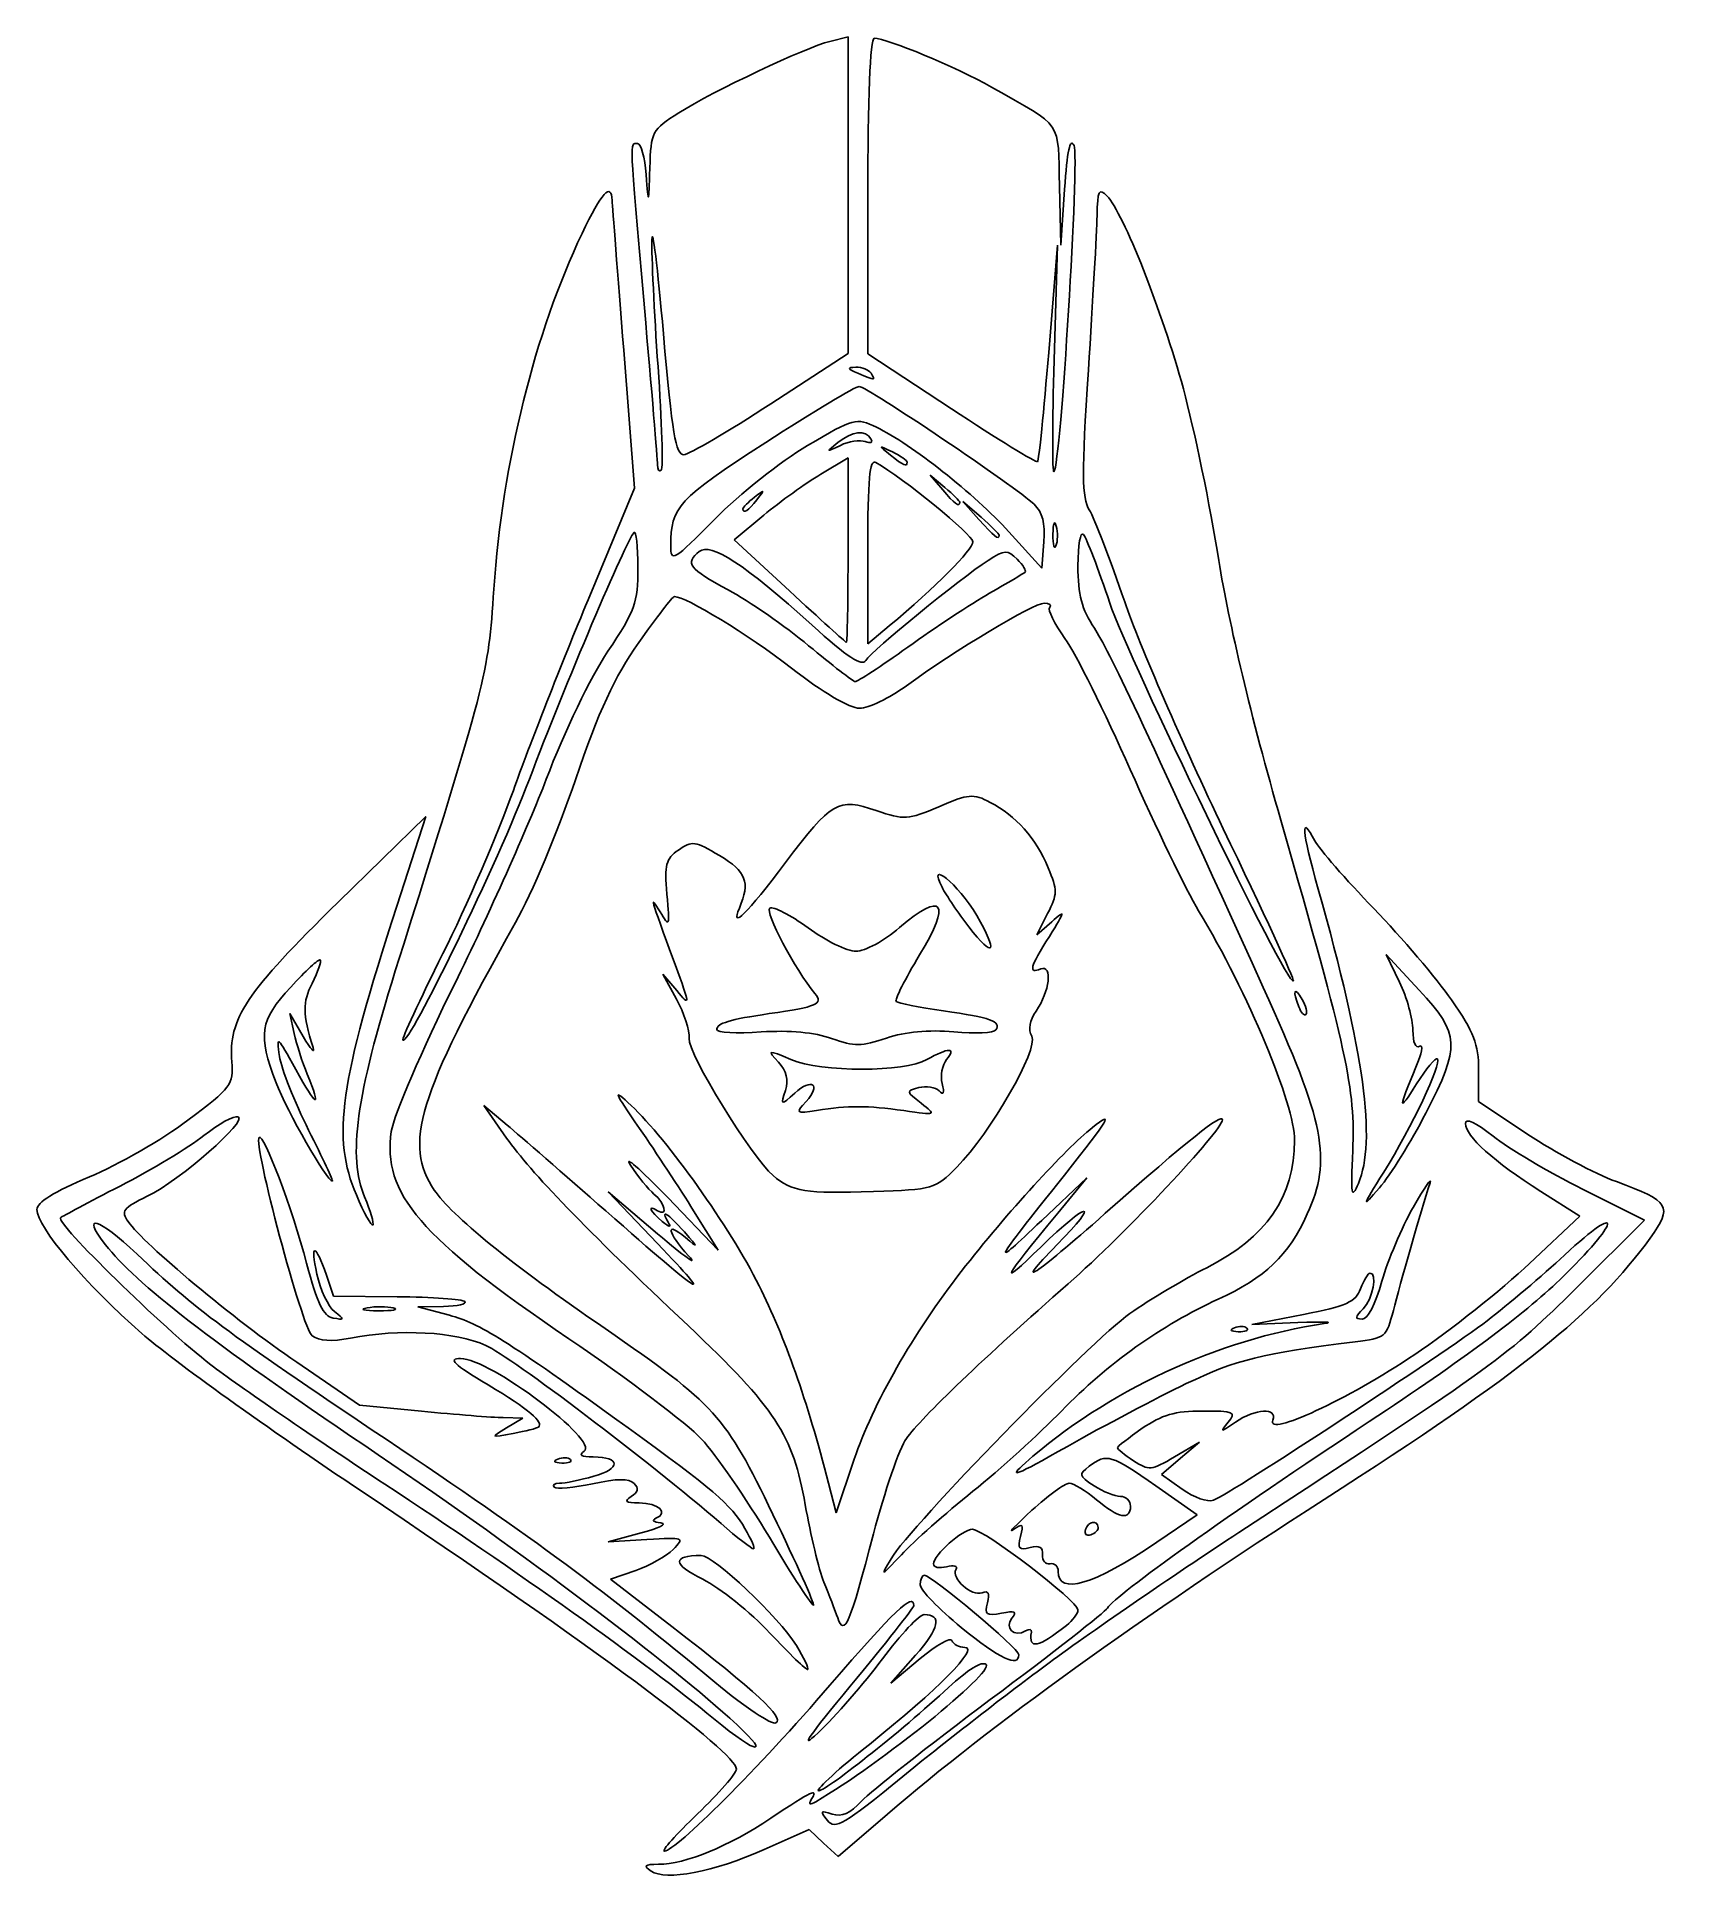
# Model space of a CAD drawing. Extents: x 13 to 113, y 5 to 118.
import ezdxf

# ---------------------------------------------------------------- set-up
doc = ezdxf.new("R2010")
doc.units = 0
doc.layers.get('0').update_dxf_attribs({"linetype": 'CONTINUOUS'})

msp = doc.modelspace()

# ---------------------------------------------------------------- linework, layer by layer
at = {"color": 7}
for p, q in [((61.374349, 118.13128), (62.487165, 118.408177)), ((62.487165, 118.408177), (62.487165, 108.649948)), ((75.511692, 109.219402), (75.587085, 105.573628)), ((62.487165, 108.649948), (62.487165, 98.891714)), ((63.701148, 98.87104), (63.701148, 108.595739)), ((75.587085, 105.573628), (75.823623, 109.013244)), ((75.392027, 105.573628), (74.848472, 98.971748)), ((75.183508, 98.497465), (75.392027, 105.573628)), ((48.664208, 99.099058), (49.339877, 90.601185)), ((62.487165, 98.891714), (57.732402, 95.800467)), ((68.86057, 95.486211), (63.701148, 98.87104)), ((75.183511, 98.497465), (75.183508, 98.497465)), ((63.094156, 97.682746), (63.094156, 97.682746)), ((61.856351, 93.411484), (61.856351, 93.411484)), ((50.747823, 92.051219), (50.747823, 92.051219)), ((60.800288, 91.4621), (62.487165, 92.46803)), ((62.487165, 92.46803), (62.487165, 86.779846)), ((65.093636, 92.646814), (65.093636, 92.646814)), ((68.316296, 90.500019), (67.545422, 91.410506)), ((67.545422, 91.410506), (68.455908, 90.639632)), ((49.339877, 90.601185), (46.469923, 83.721955)), ((68.316296, 90.500019), (68.316296, 90.500019)), ((70.549749, 88.679048), (69.568725, 89.791865)), ((69.568725, 89.791865), (70.681544, 88.81084)), ((55.478917, 87.418105), (57.296165, 88.937136)), ((56.012594, 89.337657), (56.012594, 89.337657)), ((70.549749, 88.679048), (70.549749, 88.679048)), ((74.424654, 85.675991), (72.401351, 87.90814)), ((75.110544, 87.768562), (75.110534, 87.768562)), ((58.881876, 84.269103), (55.478917, 87.418105)), ((63.701148, 81.019716), (63.701148, 86.744817)), ((74.552191, 87.291653), (74.424654, 85.675991)), ((58.881876, 84.269103), (58.881876, 84.269103)), ((65.016293, 82.11693), (63.701148, 81.019716)), ((60.059201, 80.897814), (60.059201, 80.897814)), ((31.085276, 65.107566), (36.474074, 70.368152)), ((36.474074, 70.368152), (34.702265, 64.905234)), ((74.111605, 63.084263), (74.781601, 64.394104)), ((75.035003, 63.893584), (74.111605, 63.084263)), ((69.928651, 63.575237), (69.928651, 63.575237)), ((97.67861, 59.668744), (95.641279, 61.870281)), ((95.641279, 61.870281), (96.464628, 60.166594)), ((51.930838, 59.644645), (51.070834, 60.656298)), ((51.070834, 60.656298), (51.917421, 59.125274)), ((90.458145, 59.10847), (90.458145, 59.10847)), ((28.359128, 57.014351), (28.090095, 58.228333)), ((28.090095, 58.228333), (28.924702, 56.812022)), ((61.475512, 56.700807), (61.475512, 56.700817)), ((101.334586, 54.750907), (101.334586, 52.823962)), ((41.49324, 51.349103), (40.043453, 52.563086)), ((40.043453, 52.563086), (41.452293, 50.565752)), ((59.905425, 52.819009), (59.905425, 52.819065)), ((101.334586, 52.823962), (104.372621, 50.791999)), ((98.0817, 52.088733), (98.08169, 52.088733)), ((29.254804, 51.045608), (29.254804, 51.045608)), ((69.181777, 48.765685), (69.181769, 48.765685)), ((77.198549, 48.111818), (74.418397, 45.481524)), ((75.406944, 45.9416), (77.198549, 48.111818)), ((50.752006, 44.663538), (47.717052, 47.24898)), ((47.717052, 47.24898), (50.752006, 44.06236)), ((54.487213, 43.66055), (51.375951, 46.897836)), ((105.160207, 47.280674), (107.569513, 45.755754)), ((111.557474, 45.503201), (107.741817, 47.416869)), ((52.974432, 46.088515), (54.487213, 43.66055)), ((107.569513, 45.755754), (104.4697, 42.83156)), ((107.356515, 41.331211), (111.557474, 45.503201)), ((30.794224, 40.827947), (30.353105, 42.11405)), ((34.707218, 40.790191), (30.794224, 40.827947)), ((32.850494, 40.102468), (32.850494, 40.102476)), ((35.981896, 40.166309), (37.566819, 40.193625)), ((37.924697, 39.643942), (35.981896, 40.166309)), ((87.061868, 38.846761), (87.061868, 38.846777)), ((90.53775, 39.694338), (87.373794, 39.073998)), ((87.373794, 39.073998), (90.206417, 39.191285)), ((32.388941, 34.102382), (28.520172, 36.74717)), ((83.321927, 35.431577), (83.321927, 35.431577)), ((36.208726, 33.732997), (32.388941, 34.102382)), ((42.456475, 33.313024), (41.242492, 33.338318)), ((41.444822, 32.705136), (42.456475, 33.313024)), ((82.608402, 30.923522), (84.136508, 31.821772)), ((84.136508, 31.821772), (82.963094, 30.831468)), ((44.606225, 30.785523), (44.606225, 30.785507)), ((62.870039, 30.778779), (61.762511, 27.477877)), ((82.963094, 30.831468), (81.78968, 29.841167)), ((81.78968, 29.841167), (83.078622, 28.923359)), ((61.762511, 27.477877), (61.290741, 29.296975)), ((83.992834, 27.341781), (81.456517, 29.127763)), ((81.51422, 25.658592), (83.992834, 27.341781)), ((47.717052, 25.695967), (49.740356, 26.233481)), ((56.136639, 26.512788), (56.136639, 26.51277)), ((64.056076, 26.185634), (64.056076, 26.185634)), ((77.115647, 26.44224), (77.115647, 26.44224)), ((50.088635, 25.831748), (47.717052, 25.695967)), ((81.51422, 25.658592), (81.51422, 25.658592)), ((47.851754, 23.392713), (49.403046, 23.928849)), ((51.628679, 20.475357), (47.851754, 23.392713)), ((75.94213, 20.531509), (75.94213, 20.531509)), ((59.303918, 19.293476), (59.303918, 19.293476)), ((65.11746, 16.970046), (66.648691, 18.697693)), ((66.932144, 18.497837), (65.11746, 16.970046)), ((73.008342, 18.728009), (73.008342, 18.728009)), ((74.626984, 18.05185), (74.626984, 18.05185)), ((55.203282, 14.820589), (55.203274, 14.820602)), ((60.082796, 7.966995), (57.31645, 6.73006)), ((60.981488, 7.12907), (60.082796, 7.966995)), ((64.915127, 8.907438), (61.880174, 6.291153)), ((61.880174, 6.291153), (60.981488, 7.12907)), ((50.347344, 5.402513), (50.347344, 5.402513))]:
    msp.add_line(p, q, dxfattribs=at)
for points in [[(63.701148, 108.595739), (63.701148, 114.556423), (63.851899, 118.320438), (64.090628, 118.320438)], [(64.090628, 118.320438), (64.899477, 118.320438), (69.124003, 116.565899), (71.325698, 115.31555)], [(52.067154, 113.733226), (54.179765, 115.069953), (59.861604, 117.754873), (61.374349, 118.13128)], [(71.325698, 115.31555), (75.777969, 112.787097), (75.427362, 113.29769), (75.511692, 109.219402)], [(50.274406, 110.323317), (50.3455, 112.586292), (50.390863, 112.672574), (52.067154, 113.733226)], [(49.938499, 101.722708), (49.003176, 112.292063), (49.021805, 111.845868), (49.515854, 111.845868)], [(49.515854, 111.845868), (49.726219, 111.845868), (49.966543, 110.980906), (50.049905, 109.92373)], [(76.408138, 111.719634), (76.748024, 111.003462), (75.582508, 92.028816), (75.17351, 91.619818)], [(75.823623, 109.013244), (75.985762, 111.370983), (76.16961, 112.222235), (76.408138, 111.719634)], [(50.049905, 109.92373), (50.200133, 108.018519), (50.202109, 108.02204), (50.274406, 110.323317)], [(46.097736, 106.289416), (47.307792, 108.824462), (47.899829, 109.474966), (47.95396, 108.328971)], [(77.827751, 107.380151), (77.859639, 108.958497), (77.938038, 109.111831), (78.448324, 108.594133)], [(47.95396, 108.328971), (47.972984, 107.92635), (48.292587, 103.772888), (48.664208, 99.099058)], [(78.448324, 108.594133), (79.433442, 107.59471), (81.859224, 101.462232), (83.145241, 96.720147)], [(51.112001, 100.11071), (50.753588, 104.228132), (50.434919, 106.837505), (50.403843, 105.909319)], [(77.293304, 97.885076), (77.567166, 102.11378), (77.80767, 106.386563), (77.827751, 107.380151)], [(40.66528, 84.384022), (41.202693, 92.19426), (43.184883, 100.187069), (46.097736, 106.289416)], [(50.403843, 105.909319), (50.372765, 104.981128), (50.541522, 101.457485), (50.778842, 98.078994)], [(50.747823, 92.051219), (50.745441, 92.366517), (50.381325, 96.718686), (49.938499, 101.722708)], [(52.37065, 92.666854), (51.873037, 92.632132), (51.646229, 93.973506), (51.112001, 100.11071)], [(74.848472, 98.971748), (74.549516, 95.340712), (74.240809, 92.309457), (74.162455, 92.235625)], [(50.778842, 98.078994), (51.016168, 94.700506), (51.107217, 91.833162), (50.981175, 91.70712)], [(63.094156, 97.682746), (62.434394, 97.966255), (62.411285, 98.03578), (62.969106, 98.058967)], [(62.969106, 98.058967), (63.345458, 98.074628), (63.765926, 97.905309), (63.903477, 97.682746)], [(75.17351, 91.619818), (75.064324, 91.510632), (75.068825, 94.605573), (75.183511, 98.497465)], [(77.3522, 89.266124), (76.884517, 90.047574), (76.875087, 91.427434), (77.293304, 97.885076)], [(57.412838, 93.416053), (60.361799, 95.317605), (62.952245, 96.873425), (63.169385, 96.873425)], [(63.903477, 97.682746), (64.191053, 97.217435), (64.17699, 97.217435), (63.094156, 97.682746)], [(63.169385, 96.873425), (63.633338, 96.873425), (72.871545, 90.651401), (73.9452, 89.615803)], [(83.145241, 96.720147), (83.816484, 94.244972), (84.7999, 89.488369), (85.330615, 86.149918)], [(57.732402, 95.800467), (55.117281, 94.100281), (52.704493, 92.690153), (52.37065, 92.666854)], [(74.162455, 92.235625), (74.084099, 92.161796), (71.698253, 93.624557), (68.86057, 95.486211)], [(64.233894, 94.35423), (62.973409, 94.960986), (62.881902, 94.936711), (59.984958, 93.226934)], [(72.401351, 87.90814), (70.271974, 90.257312), (66.405509, 93.308884), (64.233894, 94.35423)], [(51.566851, 87.063056), (51.578837, 89.472671), (51.989544, 89.918992), (57.412838, 93.416053)], [(59.984958, 93.226934), (58.356567, 92.265862), (55.795088, 90.236037), (54.292787, 88.716207)], [(62.012958, 93.240317), (61.11434, 92.80332), (61.107115, 92.811224), (61.856351, 93.411484)], [(61.856351, 93.411484), (62.756082, 94.132318), (63.542321, 94.220506), (63.900612, 93.640774)], [(63.551454, 93.469605), (63.22344, 93.595474), (62.531118, 93.492306), (62.012958, 93.240317)], [(63.900612, 93.640774), (64.03956, 93.415953), (63.886642, 93.340985), (63.551454, 93.469605)], [(65.093636, 92.646814), (64.339341, 93.25113), (64.344302, 93.2586), (65.218623, 92.834904)], [(50.981175, 91.70712), (50.855135, 91.581075), (50.750125, 91.73593), (50.747823, 92.051219)], [(63.701148, 86.744817), (63.701148, 91.206833), (63.812744, 92.407165), (64.206973, 92.185476)], [(64.206973, 92.185476), (65.880875, 91.244168), (70.175716, 87.729361), (70.175716, 87.300786)], [(66.12911, 92.205592), (66.12911, 91.895937), (65.91925, 91.985358), (65.093636, 92.646814)], [(65.218623, 92.834904), (65.719392, 92.592233), (66.12911, 92.309044), (66.12911, 92.205592)], [(57.296165, 88.937136), (58.295652, 89.772603), (59.872505, 90.908838), (60.800288, 91.4621)], [(56.012594, 89.337657), (56.012594, 89.421684), (56.331264, 89.740356), (56.720752, 90.045812)], [(56.873535, 89.893028), (56.344898, 89.218965), (56.012594, 89.004605), (56.012594, 89.337657)], [(56.720752, 90.045812), (57.362567, 90.549158), (57.376879, 90.534844), (56.873535, 89.893028)], [(69.366395, 89.729145), (69.366395, 89.405316), (69.040728, 89.644389), (68.316296, 90.500019)], [(68.455908, 90.639632), (68.956677, 90.215653), (69.366395, 89.805933), (69.366395, 89.729145)], [(54.292787, 88.716207), (51.720354, 86.11377), (51.561647, 86.01752), (51.566851, 87.063056)], [(71.79436, 87.698024), (71.79436, 87.380656), (71.466666, 87.638953), (70.549749, 88.679048)], [(70.681544, 88.81084), (71.293591, 88.271275), (71.79436, 87.770506), (71.79436, 87.698024)], [(73.9452, 89.615803), (74.469774, 89.10983), (74.643274, 88.445506), (74.552191, 87.291653)], [(75.110534, 87.768562), (75.118789, 88.436251), (75.209472, 88.660409), (75.312069, 88.266685)], [(79.531038, 83.600877), (78.638932, 86.205041), (77.65845, 88.754402), (77.3522, 89.266124)], [(42.853085, 72.672096), (45.01019, 78.392036), (48.829922, 87.397677), (49.297065, 87.864822)], [(49.297065, 87.864822), (49.429592, 87.997347), (49.538023, 87.026424), (49.538023, 85.707214)], [(75.297068, 87.052705), (75.186239, 86.778737), (75.102297, 87.10087), (75.110544, 87.768562)], [(75.312069, 88.266685), (75.414667, 87.872964), (75.407923, 87.32667), (75.297068, 87.052705)], [(76.650287, 85.817514), (76.650287, 87.11284), (76.80106, 87.963406), (76.992549, 87.748329)], [(76.992549, 87.748329), (77.18079, 87.536893), (77.911222, 85.633975), (78.615723, 83.519623)], [(55.102108, 84.339617), (52.661829, 85.651387), (52.426818, 85.963931), (53.322068, 86.706918)], [(53.322068, 86.706918), (54.021258, 87.2872), (56.144254, 85.898794), (60.266192, 82.165568)], [(62.487165, 86.779846), (62.487165, 83.651346), (62.441641, 81.098061), (62.385999, 81.105885)], [(70.175716, 87.300786), (70.175716, 86.814395), (67.869883, 84.49764), (65.016293, 82.11693)], [(71.110476, 86.145486), (72.161665, 86.826174), (72.297402, 86.831953), (72.907359, 86.221995)], [(49.538023, 85.707214), (49.538023, 83.531209), (49.36656, 83.053068), (47.690121, 80.554076)], [(63.576984, 79.988931), (63.946647, 80.584738), (69.379572, 85.024666), (71.110476, 86.145486)], [(73.388916, 85.42225), (73.29088, 85.345275), (72.303432, 84.762194), (71.194579, 84.126509)], [(72.907359, 86.221995), (73.270251, 85.859103), (73.48695, 85.49922), (73.388916, 85.42225)], [(77.661964, 81.973525), (76.878847, 83.156895), (76.650287, 84.025337), (76.650287, 85.817514)], [(85.330615, 86.149918), (85.95042, 82.251004), (87.316024, 76.528488), (89.148716, 70.150289)], [(34.594566, 60.858628), (40.29962, 78.997886), (40.292863, 78.971695), (40.66528, 84.384022)], [(60.059201, 80.897814), (58.612538, 82.102883), (56.381847, 83.651698), (55.102108, 84.339617)], [(62.385999, 81.105885), (62.330357, 81.11369), (60.753502, 82.537157), (58.881876, 84.269103)], [(71.194579, 84.126509), (70.085729, 83.490829), (67.827867, 82.001645), (66.177116, 80.817212)], [(46.469923, 83.721955), (44.891448, 79.938377), (42.81962, 74.657556), (41.865869, 71.986796)], [(49.590998, 81.088621), (50.686273, 82.648237), (51.674767, 83.924285), (51.787651, 83.924285)], [(51.787651, 83.924285), (52.507463, 83.924285), (56.293198, 81.609363), (58.999835, 79.514128)], [(66.083988, 78.428244), (69.010925, 80.576811), (73.91852, 83.519623), (74.574652, 83.519623)], [(74.574652, 83.519623), (74.900187, 83.519623), (75.051235, 83.404323), (74.910316, 83.263406)], [(74.910316, 83.263406), (74.769393, 83.122486), (75.191446, 82.257524), (75.8482, 81.341266)], [(78.615723, 83.519623), (79.750452, 80.114076), (89.573145, 59.888139), (89.922599, 60.237592)], [(85.606422, 69.620405), (83.157074, 74.705496), (80.42315, 80.996708), (79.531038, 83.600877)], [(60.266192, 82.165568), (62.444186, 80.192964), (63.338708, 79.604878), (63.576984, 79.988931)], [(88.064356, 59.846977), (80.587295, 76.302833), (78.557591, 80.620145), (77.661964, 81.973525)], [(45.693384, 72.634734), (47.136615, 76.888427), (48.083257, 78.941673), (49.590998, 81.088621)], [(62.93262, 78.685241), (62.7989, 78.697095), (61.505863, 79.692748), (60.059201, 80.897814)], [(66.177116, 80.817212), (64.526359, 79.632778), (63.066336, 78.673391), (62.93262, 78.685241)], [(75.8482, 81.341266), (76.504962, 80.425014), (78.315535, 76.79269), (79.871697, 73.269446)], [(47.690121, 80.554076), (46.644495, 78.995413), (44.994942, 75.571434), (43.890656, 72.667516)], [(58.999835, 79.514128), (60.942187, 78.010538), (62.582455, 77.045055), (63.194561, 77.045055)], [(63.194561, 77.045055), (63.747392, 77.045055), (65.047633, 77.66749), (66.083988, 78.428244)], [(79.871697, 73.269446), (81.42786, 69.746199), (83.322446, 65.831106), (84.081887, 64.569239)], [(35.055179, 56.592203), (35.423249, 56.224131), (40.94151, 67.603211), (42.853085, 72.672096)], [(41.865869, 71.986796), (40.912112, 69.316036), (38.959426, 64.789778), (37.526562, 61.928447)], [(43.890656, 72.667516), (42.817295, 69.844923), (40.28863, 64.195071), (38.271404, 60.112288)], [(41.999499, 63.836405), (42.98272, 65.585462), (44.644968, 69.54471), (45.693384, 72.634734)], [(71.246905, 71.247844), (70.191633, 71.796727), (69.919239, 71.773791), (68.076038, 70.980866)], [(64.2291, 70.737148), (61.870951, 71.54065), (61.472724, 71.312939), (58.629572, 67.535274)], [(68.076038, 70.980866), (66.16948, 70.160687), (65.959882, 70.14741), (64.2291, 70.737148)], [(74.817656, 67.221206), (74.061172, 69.031734), (72.822856, 70.428149), (71.246905, 71.247844)], [(91.458529, 65.898623), (90.421315, 69.587578), (90.350655, 70.583197), (91.246558, 68.885334)], [(89.922599, 60.237592), (89.998055, 60.313044), (88.055773, 64.535309), (85.606422, 69.620405)], [(89.148716, 70.150289), (93.234171, 55.931962), (93.749598, 53.563539), (93.578471, 49.795317)], [(52.040024, 68.310688), (51.261077, 67.765097), (51.167555, 67.407385), (51.327615, 65.585785)], [(54.575806, 67.962425), (53.059805, 68.86539), (52.869321, 68.891549), (52.040024, 68.310688)], [(91.246558, 68.885334), (91.520854, 68.365505), (93.154354, 66.48341), (94.876567, 64.702904)], [(55.796205, 64.737689), (56.467924, 66.334582), (56.223216, 66.981189), (54.575806, 67.962425)], [(58.629572, 67.535274), (56.25658, 64.382309), (55.213502, 63.352402), (55.796205, 64.737689)], [(68.276577, 66.016145), (67.330244, 67.811975), (69.264959, 66.23409), (70.414516, 64.272523)], [(74.781601, 64.394104), (75.394733, 65.592772), (75.397794, 65.832717), (74.817656, 67.221206)], [(69.928651, 63.575237), (69.285565, 64.413799), (68.542131, 65.512209), (68.276577, 66.016145)], [(24.524208, 55.253949), (24.294353, 57.891588), (25.410399, 59.567699), (31.085276, 65.107566)], [(34.702265, 64.905234), (31.154464, 53.966465), (30.678442, 50.581801), (32.192745, 47.061703)], [(50.901657, 64.500575), (50.247258, 65.585501), (50.250829, 65.57301), (51.828169, 61.263289)], [(51.327615, 65.585785), (51.504563, 63.571983), (51.487688, 63.528996), (50.901657, 64.500575)], [(57.671061, 64.727516), (57.88033, 64.856852), (58.937388, 64.312406), (60.020079, 63.51764)], [(65.661099, 63.528575), (68.33402, 65.816499), (68.866428, 65.092503), (66.89606, 61.849204)], [(93.926475, 47.768661), (95.036225, 50.366195), (94.295256, 55.809491), (91.458529, 65.898623)], [(36.995967, 47.356004), (35.085273, 50.193501), (35.971921, 53.113898), (41.999499, 63.836405)], [(60.446421, 59.463329), (59.21959, 60.941567), (57.333553, 64.518926), (57.671061, 64.727516)], [(70.414516, 64.272523), (71.763629, 61.970433), (71.475963, 61.557593), (69.928651, 63.575237)], [(74.88803, 62.991138), (75.891002, 64.595118), (75.900257, 64.651946), (75.035003, 63.893584)], [(84.081887, 64.569239), (87.121945, 59.517987), (90.006406, 52.62117), (90.001831, 50.4145)], [(94.876567, 64.702904), (96.598774, 62.922396), (98.756367, 60.388373), (99.671222, 59.071735)], [(60.020079, 63.51764), (61.102767, 62.722877), (62.432201, 62.07261), (62.974369, 62.07261)], [(62.974369, 62.07261), (63.521125, 62.07261), (64.71765, 62.721019), (65.661099, 63.528575)], [(74.365105, 60.982114), (73.580686, 60.681103), (73.678468, 61.056766), (74.88803, 62.991138)], [(29.972907, 61.539583), (29.893201, 61.619289), (29.072974, 60.865409), (28.150179, 59.864297)], [(29.469976, 60.096017), (29.82629, 60.810275), (30.052612, 61.45988), (29.972907, 61.539583)], [(37.526562, 61.928447), (36.093701, 59.06711), (34.981575, 56.665802), (35.055179, 56.592203)], [(66.89606, 61.849204), (65.998033, 60.371024), (65.347689, 59.077199), (65.45085, 58.974038)], [(32.700576, 46.93687), (31.661948, 49.41646), (32.169721, 53.148836), (34.594566, 60.858628)], [(51.828169, 61.263289), (52.764712, 58.704406), (52.767498, 58.660459), (51.930838, 59.644645)], [(74.077227, 58.389578), (74.9118, 59.581098), (75.098625, 61.263591), (74.365105, 60.982114)], [(28.150179, 59.864297), (26.239791, 57.791771), (26.112263, 56.959101), (27.247614, 53.9711)], [(29.530428, 56.141459), (28.882151, 58.253662), (28.872304, 58.897962), (29.469976, 60.096017)], [(38.271404, 60.112288), (36.254181, 56.029506), (34.488227, 51.918902), (34.347075, 50.977615)], [(51.917421, 59.125274), (52.383043, 58.283211), (52.732894, 57.190627), (52.694862, 56.697309)], [(57.631236, 58.228333), (60.597654, 58.654246), (60.979043, 58.821558), (60.446421, 59.463329)], [(90.780669, 45.886185), (92.306108, 49.256106), (91.878917, 51.451717), (88.064356, 59.846977)], [(90.458145, 59.10847), (89.981117, 59.928803), (89.86592, 59.666235), (90.25641, 58.64864)], [(90.698161, 58.180531), (90.802349, 58.284719), (90.69451, 58.702292), (90.458145, 59.10847)], [(96.464628, 60.166594), (96.917473, 59.229564), (97.287979, 57.898612), (97.287979, 57.20892)], [(98.08169, 52.088733), (100.234326, 56.26108), (100.197883, 56.946425), (97.67861, 59.668744)], [(54.393953, 57.243443), (54.393953, 57.632714), (55.208221, 57.880443), (57.631236, 58.228333)], [(65.45085, 58.974038), (65.554011, 58.870874), (66.862408, 58.613133), (68.358402, 58.401273)], [(68.358402, 58.401273), (71.287982, 57.98639), (71.925054, 57.755528), (71.59847, 57.227105)], [(73.805902, 56.83399), (73.57231, 57.270473), (73.664797, 57.800754), (74.077227, 58.389578)], [(90.25641, 58.64864), (90.395184, 58.286994), (90.593974, 58.076344), (90.698161, 58.180531)], [(99.671222, 59.071735), (101.051251, 57.085624), (101.334586, 56.349617), (101.334586, 54.750907)], [(27.458066, 55.598039), (27.256035, 56.929793), (27.315696, 56.881477), (28.457339, 54.788718)], [(29.168912, 54.498222), (28.871502, 55.214401), (28.507102, 56.346662), (28.359128, 57.014351)], [(57.125411, 57.099769), (55.623109, 57.000942), (54.393953, 57.065574), (54.393953, 57.243443)], [(61.475512, 56.700817), (60.425463, 57.076192), (58.897368, 57.216334), (57.125411, 57.099769)], [(69.003683, 57.105124), (67.432328, 57.24761), (66.016553, 57.116766), (64.856067, 56.721814)], [(71.59847, 57.227105), (71.483475, 57.041034), (70.315818, 56.986144), (69.003683, 57.105124)], [(69.181769, 48.765685), (71.284992, 50.893277), (74.232702, 56.036515), (73.805902, 56.83399)], [(97.287979, 57.20892), (97.287979, 56.435157), (97.450899, 56.055625), (97.713416, 56.217871)], [(28.924702, 56.812022), (29.383738, 56.033051), (29.656314, 55.731299), (29.530428, 56.141459)], [(52.694862, 56.697309), (52.623388, 55.77019), (56.508849, 49.434997), (57.872795, 48.254759)], [(58.203897, 55.231311), (57.500071, 56.009038), (57.511173, 56.01157), (58.963749, 55.404645)], [(64.856067, 56.721814), (63.319277, 56.198791), (62.887342, 56.196109), (61.475512, 56.700807)], [(67.343092, 55.395702), (68.667033, 56.152534), (69.185952, 56.153458), (68.558863, 55.397818)], [(97.713416, 56.217871), (97.947403, 56.362484), (97.839818, 55.781411), (97.474339, 54.926603)], [(21.818773, 51.659563), (24.502919, 53.682538), (24.644728, 53.870948), (24.524208, 55.253949)], [(29.254804, 51.045608), (28.384772, 52.770474), (27.576239, 54.819069), (27.458066, 55.598039)], [(28.457339, 54.788718), (29.735975, 52.444846), (30.079928, 52.304427), (29.168912, 54.498222)], [(58.625582, 53.502568), (58.827512, 54.150956), (58.69685, 54.686605), (58.203897, 55.231311)], [(58.963749, 55.404645), (60.857581, 54.61335), (65.964973, 54.607905), (67.343092, 55.395702)], [(68.558863, 55.397818), (68.282778, 55.065158), (68.159247, 54.401583), (68.284345, 53.923213)], [(98.796708, 55.438194), (99.076293, 55.158606), (97.218889, 51.238105), (95.495422, 48.470035)], [(97.474339, 54.926603), (96.363766, 52.329133), (96.373394, 52.077784), (97.513873, 53.8948)], [(97.513873, 53.8948), (98.113289, 54.849805), (98.690565, 55.544334), (98.796708, 55.438194)], [(27.247614, 53.9711), (27.916681, 52.210256), (30.380381, 47.909488), (30.720016, 47.909488)], [(49.126631, 52.563086), (47.96012, 53.655669), (48.01206, 53.514038), (49.646082, 51.146774)], [(59.19858, 53.336206), (58.338597, 52.568084), (58.33489, 52.569158), (58.625582, 53.502568)], [(59.905425, 52.819065), (60.851344, 53.864296), (60.267811, 54.291217), (59.19858, 53.336206)], [(66.852891, 53.669568), (66.047608, 53.458983), (66.0511, 53.434226), (66.98818, 52.710109)], [(68.095647, 53.469588), (67.866769, 53.698468), (67.30753, 53.788459), (66.852891, 53.669568)], [(68.284345, 53.923213), (68.44016, 53.327367), (68.380735, 53.184502), (68.095647, 53.469588)], [(57.010169, 41.462947), (55.189208, 45.088694), (51.379132, 50.453338), (49.126631, 52.563086)], [(60.548619, 52.268044), (59.267125, 52.066259), (59.242942, 52.086973), (59.905425, 52.819009)], [(65.92678, 52.254603), (63.675385, 52.574828), (62.515325, 52.577731), (60.548619, 52.268044)], [(66.98818, 52.710109), (67.94993, 51.966935), (67.949763, 51.966866), (65.92678, 52.254603)], [(75.813666, 48.282908), (78.623856, 51.815397), (78.904915, 52.291478), (77.543668, 51.213348)], [(15.748863, 48.172238), (17.52937, 48.91608), (20.260829, 50.485376), (21.818773, 51.659563)], [(19.314672, 46.978417), (21.336449, 47.962029), (25.555458, 51.654742), (24.905144, 51.871515)], [(24.905144, 51.871515), (24.654031, 51.955219), (23.706418, 51.435908), (22.799338, 50.717485)], [(47.555667, 46.079381), (45.018713, 48.310036), (42.29062, 50.681414), (41.49324, 51.349103)], [(49.646082, 51.146774), (50.644641, 49.700112), (52.142404, 47.423896), (52.974432, 46.088515)], [(77.543668, 51.213348), (75.848213, 49.870522), (72.305305, 45.981586), (69.464905, 42.345545)], [(76.050596, 41.587302), (79.594864, 44.695386), (85.533712, 51.011641), (85.546451, 51.686603)], [(85.546451, 51.686603), (85.554786, 52.127807), (83.458799, 50.453275), (78.336709, 45.926542)], [(95.230037, 47.504827), (95.89961, 48.2838), (97.182858, 50.346558), (98.0817, 52.088733)], [(102.22571, 50.677321), (101.142914, 51.534912), (100.525265, 51.818773), (100.525265, 51.458816)], [(100.525265, 51.458816), (100.525265, 50.685446), (102.280048, 49.103609), (105.160207, 47.280674)], [(22.799338, 50.717485), (21.892259, 49.999067), (19.570628, 48.600239), (17.640166, 47.608988)], [(26.206868, 50.611519), (25.822327, 50.226979), (28.863948, 38.820392), (29.469002, 38.377964)], [(29.130381, 42.851251), (28.232308, 46.237846), (26.481253, 50.885905), (26.206868, 50.611519)], [(30.720016, 47.909488), (30.784183, 47.909488), (30.124838, 49.320742), (29.254804, 51.045608)], [(34.347075, 50.977615), (33.77525, 47.164419), (36.15424, 44.385815), (45.28909, 38.197632)], [(41.452293, 50.565752), (42.975455, 48.406339), (46.219749, 45.051512), (52.630251, 39.006953)], [(90.001831, 50.4145), (89.994634, 46.944786), (88.247654, 44.415218), (84.588321, 42.575944)], [(107.741817, 47.416869), (105.643206, 48.469392), (103.160957, 49.936594), (102.22571, 50.677321)], [(104.372621, 50.791999), (106.043536, 49.674423), (108.498917, 48.363238), (109.829015, 47.87826)], [(51.375951, 46.897836), (49.664759, 48.678344), (48.633741, 49.572654), (49.0848, 48.8852)], [(49.0848, 48.8852), (49.535859, 48.197744), (50.186554, 47.401533), (50.530785, 47.115842)], [(93.578471, 49.795317), (93.452087, 47.012302), (93.495453, 46.759787), (93.926475, 47.768661)], [(12.511578, 46.160736), (12.511578, 46.602082), (13.580979, 47.266559), (15.748863, 48.172238)], [(57.872795, 48.254759), (59.012689, 47.268395), (59.876096, 47.130616), (64.044781, 47.269874)], [(64.044781, 47.269874), (67.737848, 47.393239), (67.860294, 47.428891), (69.181777, 48.765685)], [(74.418397, 45.481524), (71.217941, 42.453577), (71.287699, 42.593647), (75.813666, 48.282908)], [(95.495422, 48.470035), (94.134318, 46.283957), (94.112538, 46.204746), (95.230037, 47.504827)], [(96.082014, 39.940842), (96.481215, 41.511128), (97.807851, 46.119683), (98.342982, 47.795162)], [(98.342982, 47.795162), (98.469693, 48.191889), (98.000434, 47.514944), (97.300179, 46.290844)], [(109.829015, 47.87826), (113.123625, 46.676985), (113.318689, 46.35127), (111.908936, 44.405162)], [(17.640166, 47.608988), (15.7097, 46.617734), (14.059421, 45.738609), (13.97288, 45.655379)], [(18.138222, 45.413851), (17.675036, 46.075145), (17.800213, 46.241619), (19.314672, 46.978417)], [(32.192745, 47.061703), (32.668193, 45.956493), (33.12583, 45.120865), (33.209711, 45.204748)], [(33.209711, 45.204748), (33.293594, 45.288629), (33.064483, 46.068084), (32.700576, 46.93687)], [(47.51472, 38.823824), (41.736287, 42.797389), (38.054771, 45.78362), (36.995967, 47.356004)], [(50.530785, 47.115842), (51.217159, 46.546207), (51.402251, 45.686642), (50.752006, 46.088515)], [(75.352051, 43.979362), (78.126122, 46.805938), (77.289872, 46.697991), (74.359104, 43.85119)], [(106.622249, 43.3459), (110.334041, 46.782361), (110.080141, 45.442127), (106.336171, 41.835796)], [(18.986148, 38.515365), (15.50359, 41.562166), (12.511578, 45.095227), (12.511578, 46.160736)], [(13.97288, 45.655379), (13.650313, 45.345144), (20.309312, 38.829274), (23.235093, 36.592246)], [(16.740698, 43.985355), (15.173666, 46.000858), (16.28533, 45.671368), (18.679658, 43.410662)], [(50.752006, 44.06236), (54.387942, 40.244726), (53.692111, 40.683824), (47.555667, 46.079381)], [(50.752006, 46.088515), (50.093328, 46.4956), (50.290787, 46.031159), (51.032014, 45.429906)], [(51.412792, 45.380358), (50.902104, 46.230406), (51.367273, 45.946124), (52.401278, 44.776261)], [(52.471813, 44.434319), (51.201266, 45.506003), (51.333192, 44.763863), (52.674143, 43.296129)], [(74.359104, 43.85119), (71.692802, 41.261282), (71.924146, 41.722808), (75.406944, 45.9416)], [(78.336709, 45.926542), (73.898967, 42.00461), (72.550738, 41.125032), (75.352051, 43.979362)], [(85.29497, 40.635418), (88.174642, 41.947603), (89.627152, 43.337904), (90.780669, 45.886185)], [(97.300179, 46.290844), (96.599931, 45.066747), (95.734574, 43.018152), (95.377164, 41.738413)], [(28.520172, 36.74717), (24.662477, 39.384397), (19.121693, 44.009745), (18.138222, 45.413851)], [(52.674143, 43.296129), (53.286193, 42.626209), (52.42123, 43.241545), (50.752006, 44.663538)], [(51.032014, 45.429906), (51.497236, 45.052539), (51.619283, 45.036656), (51.412792, 45.380358)], [(52.401278, 44.776261), (53.284809, 43.776639), (53.291823, 43.742661), (52.471813, 44.434319)], [(111.908936, 44.405162), (108.55902, 39.780737), (103.886717, 36.033888), (91.825061, 28.299334)], [(32.706394, 31.62225), (23.342389, 37.935049), (18.573835, 41.627598), (16.740698, 43.985355)], [(18.679658, 43.410662), (22.316776, 39.976529), (24.004244, 38.722534), (34.032184, 32.001876)], [(30.353105, 42.11405), (29.67434, 44.093025), (29.332446, 44.128027), (29.761732, 42.1746)], [(101.8551, 39.3035), (103.142923, 40.291666), (105.288138, 42.110745), (106.622249, 43.3459)], [(30.75974, 39.47644), (30.169616, 39.581718), (29.787561, 40.373055), (29.130381, 42.851251)], [(29.761732, 42.1746), (29.973409, 41.211379), (30.458007, 40.179303), (30.838613, 39.881102)], [(69.464905, 42.345545), (66.525609, 38.58291), (64.005458, 34.162805), (62.870039, 30.778779)], [(84.588321, 42.575944), (83.227011, 41.891715), (81.095046, 40.62057), (79.850634, 39.751181)], [(94.647671, 42.244238), (94.530881, 42.244238), (94.270258, 41.810086), (94.068516, 41.279459)], [(94.22412, 40.047511), (94.815599, 40.63899), (95.125109, 42.244238), (94.647671, 42.244238)], [(104.4697, 42.83156), (102.764799, 41.223248), (99.586492, 38.704632), (97.406793, 37.234625)], [(61.290741, 29.296975), (59.960847, 34.424896), (58.594369, 38.308612), (57.010169, 41.462947)], [(66.079617, 32.053213), (66.993078, 33.330172), (70.958904, 37.12223), (76.050596, 41.587302)], [(86.564473, 26.263535), (102.72786, 36.831861), (103.090691, 37.094798), (107.356515, 41.331211)], [(94.068516, 41.279459), (93.758639, 40.464423), (93.210618, 40.218395), (90.53775, 39.694338)], [(95.377164, 41.738413), (94.979823, 40.315704), (94.506026, 39.411614), (94.157776, 39.411614)], [(106.336171, 41.835796), (104.096965, 39.67891), (100.339271, 36.880896), (94.601014, 33.097685)], [(30.838613, 39.881102), (31.481648, 39.377295), (31.476068, 39.348654), (30.75974, 39.47644)], [(33.553931, 39.918315), (32.663677, 39.922813), (32.347132, 40.005675), (32.850494, 40.102468)], [(32.850494, 40.102476), (33.353856, 40.199266), (34.082243, 40.195591), (34.469138, 40.0943)], [(34.469138, 40.0943), (34.85603, 39.993018), (34.444161, 39.913823), (33.553931, 39.918315)], [(38.885975, 40.486696), (38.739809, 40.632865), (36.859365, 40.769438), (34.707218, 40.790191)], [(37.566819, 40.193625), (38.438523, 40.208627), (39.032142, 40.340529), (38.885975, 40.486696)], [(75.638637, 33.74602), (78.47448, 36.667518), (81.810551, 39.047667), (85.29497, 40.635418)], [(94.157776, 39.411614), (93.696298, 39.411614), (93.708881, 39.532272), (94.22412, 40.047511)], [(93.737904, 38.009545), (95.586547, 38.23655), (95.665218, 38.301367), (96.082014, 39.940842)], [(31.836552, 38.234809), (34.881393, 38.82389), (38.284543, 38.641407), (40.164601, 37.78825)], [(48.931032, 32.714164), (41.373186, 38.154653), (39.815076, 39.135667), (37.924697, 39.643942)], [(57.856849, 27.380114), (54.934251, 33.458511), (54.305781, 34.153915), (47.51472, 38.823824)], [(52.630251, 39.006953), (58.010347, 33.933986), (59.10347, 32.263983), (59.851415, 27.97495)], [(79.850634, 39.751181), (77.457819, 38.079482), (66.376408, 26.701801), (65.134398, 24.641502)], [(91.825061, 39.133646), (85.347771, 38.200283), (78.314778, 34.922344), (73.413001, 30.552148)], [(84.993152, 28.245611), (86.026128, 28.641999), (99.335323, 37.370031), (101.8551, 39.3035)], [(86.286269, 38.878704), (85.963459, 38.749529), (86.059344, 38.653641), (86.530752, 38.634224)], [(87.061868, 38.846777), (86.927402, 38.981241), (86.578382, 38.995615), (86.286269, 38.878704)], [(86.530752, 38.634224), (86.957329, 38.616655), (87.196335, 38.712297), (87.061868, 38.846761)], [(90.206417, 39.191285), (91.764361, 39.255796), (92.492751, 39.229848), (91.825061, 39.133646)], [(32.542281, 28.780159), (26.866915, 32.576803), (20.766655, 36.957644), (18.986148, 38.515365)], [(29.469002, 38.377964), (29.909375, 38.055956), (30.673328, 38.009759), (31.836552, 38.234809)], [(40.164601, 37.78825), (41.759599, 37.064448), (50.189742, 30.680989), (54.659486, 26.812453)], [(45.28909, 38.197632), (48.90741, 35.746484), (52.583224, 32.96492), (53.457558, 32.016376)], [(83.321927, 35.431577), (86.401005, 36.909027), (88.001446, 37.305137), (93.737904, 38.009545)], [(23.235093, 36.592246), (24.904318, 35.315968), (29.729897, 32.004596), (33.9586, 29.233634)], [(38.619426, 36.981435), (37.809994, 36.979848), (38.158776, 36.64429), (40.316091, 35.349901)], [(46.2268, 31.264131), (47.200869, 31.881793), (40.410182, 36.985324), (38.619426, 36.981435)], [(97.406793, 37.234625), (93.283032, 34.453535), (88.253586, 32.122571), (88.6596, 33.180624)], [(40.316091, 35.349901), (42.839845, 33.835653), (43.753938, 33.068388), (43.40748, 32.755058)], [(76.006333, 31.567354), (78.211641, 32.820211), (81.503658, 34.559114), (83.321927, 35.431577)], [(41.242492, 33.338318), (40.574803, 33.352236), (38.309604, 33.52984), (36.208726, 33.732997)], [(70.175716, 28.801371), (71.844943, 30.145218), (74.303256, 32.370309), (75.638637, 33.74602)], [(94.601014, 33.097685), (85.980365, 27.414134), (78.977199, 22.425174), (78.471835, 21.607477)], [(84.308974, 33.746364), (82.642668, 33.746364), (81.809164, 33.505519), (80.617478, 32.679681)], [(85.905864, 33.057519), (86.415375, 33.689479), (86.283493, 33.746364), (84.308974, 33.746364)], [(86.351018, 33.057519), (85.408823, 32.408837), (85.382868, 32.408837), (85.905864, 33.057519)], [(88.6596, 33.180624), (88.966056, 33.97924), (87.58264, 33.905469), (86.351018, 33.057519)], [(34.032184, 32.001876), (43.237813, 25.832328), (47.643051, 22.575839), (54.279298, 17.03457)], [(41.849483, 32.362085), (40.442805, 32.099042), (40.440051, 32.101378), (41.444822, 32.705136)], [(43.40748, 32.755058), (43.329554, 32.684586), (42.628456, 32.507746), (41.849483, 32.362085)], [(56.136639, 26.51277), (55.303913, 27.952907), (54.069706, 29.015109), (48.931032, 32.714164)], [(53.457558, 32.016376), (54.331898, 31.067831), (56.213892, 28.346174), (57.639777, 25.968247)], [(64.056076, 26.185634), (64.741682, 28.815415), (65.652278, 31.455824), (66.079617, 32.053213)], [(80.617478, 32.679681), (79.770904, 32.093002), (79.078252, 31.550907), (79.078252, 31.475025)], [(55.203274, 14.820602), (50.831193, 18.737145), (41.666447, 25.581778), (32.706394, 31.62225)], [(44.85071, 30.541043), (44.379299, 30.560463), (44.283417, 30.656348), (44.606225, 30.785523)], [(44.606225, 30.785507), (44.898338, 30.902403), (45.247358, 30.888028), (45.381827, 30.75358)], [(45.381827, 30.75358), (45.516291, 30.619116), (45.277287, 30.523475), (44.85071, 30.541043)], [(46.78269, 30.919934), (46.042801, 30.924141), (45.864615, 31.034475), (46.2268, 31.264131)], [(46.816924, 29.723896), (48.505598, 30.192846), (48.485061, 30.910248), (46.78269, 30.919934)], [(73.413001, 30.552148), (72.275216, 29.537754), (72.785217, 29.7374), (76.006333, 31.567354)], [(81.456517, 29.127763), (78.696511, 31.07126), (78.417238, 31.154072), (77.351221, 30.345151)], [(79.078252, 31.475025), (79.078252, 31.399142), (79.52871, 31.041905), (80.079271, 30.681166)], [(80.079271, 30.681166), (81.020351, 30.064544), (81.171796, 30.079059), (82.608402, 30.923522)], [(44.71582, 29.297356), (45.031119, 29.298679), (45.976618, 29.490539), (46.816924, 29.723896)], [(49.301301, 29.289024), (48.994699, 29.595629), (48.252268, 29.58904), (46.747635, 29.266349)], [(77.351221, 30.345151), (76.680402, 29.836116), (76.698423, 29.7613), (77.640479, 29.144043)], [(55.607933, 11.6833), (55.607933, 12.710035), (46.751694, 19.274508), (32.542281, 28.780159)], [(33.9586, 29.233634), (41.996872, 23.966364), (50.066571, 18.211796), (54.191629, 14.805296)], [(44.384403, 29.053249), (44.251384, 29.186263), (44.400516, 29.296112), (44.71582, 29.297356)], [(46.747635, 29.266349), (45.580875, 29.016125), (44.51742, 28.920227), (44.384403, 29.053249)], [(49.615306, 28.08731), (48.775134, 28.092099), (48.664263, 28.180687), (49.12998, 28.475121)], [(49.12998, 28.475121), (49.558103, 28.745792), (49.607908, 28.982417), (49.301301, 29.289024)], [(65.771668, 24.892766), (66.52467, 25.698658), (68.506492, 27.457525), (70.175716, 28.801371)], [(76.113413, 29.294006), (75.852285, 29.293477), (74.819198, 28.544987), (73.817663, 27.630862)], [(77.790472, 28.283446), (77.12922, 28.839854), (76.374543, 29.294604), (76.113413, 29.294006)], [(77.640479, 29.144043), (78.193027, 28.781998), (78.924669, 28.485776), (79.266344, 28.485776)], [(79.266344, 28.485776), (79.608022, 28.485776), (79.887572, 28.21263), (79.887572, 27.878787)], [(83.078622, 28.923359), (83.787541, 28.418566), (84.64908, 28.113578), (84.993152, 28.245611)], [(50.653361, 27.135975), (51.471067, 27.46564), (50.800089, 28.080569), (49.615306, 28.08731)], [(60.361344, 21.773799), (60.432327, 21.844787), (59.305302, 24.367626), (57.856849, 27.380114)], [(59.851415, 27.97495), (60.1759, 26.114209), (60.692706, 23.965637), (60.999874, 23.200335)], [(91.825061, 28.299334), (80.592322, 21.096326), (71.21905, 14.341733), (64.915127, 8.907438)], [(73.817663, 27.630862), (72.816128, 26.716737), (72.301034, 26.181345), (72.673012, 26.441105)], [(79.887572, 27.878787), (79.887572, 26.992938), (79.1565, 27.134011), (77.790472, 28.283446)], [(49.740356, 26.233481), (50.853172, 26.529108), (51.399462, 26.807002), (50.954335, 26.851008)], [(50.954335, 26.851008), (50.494624, 26.896461), (50.364613, 27.019561), (50.653361, 27.135975)], [(54.659486, 26.812453), (55.653333, 25.952284), (56.556744, 25.248511), (56.667076, 25.248511)], [(56.667076, 25.248511), (56.777404, 25.248511), (56.538705, 25.817437), (56.136639, 26.512788)], [(61.847644, 20.999554), (62.269863, 19.818346), (62.595303, 20.582584), (64.056076, 26.185634)], [(70.156592, 26.462473), (69.530368, 26.462473), (67.747754, 24.878042), (67.747754, 24.321435)], [(76.650287, 21.493897), (76.650287, 22.02514), (70.850901, 26.462473), (70.156592, 26.462473)], [(72.673012, 26.441105), (73.255905, 26.848148), (73.316952, 26.789569), (73.114925, 26.017031)], [(74.626984, 18.05185), (77.186462, 19.948886), (82.558332, 23.644147), (86.564473, 26.263535)], [(77.439375, 26.118512), (77.172299, 26.029487), (77.026622, 26.175164), (77.115647, 26.44224)], [(77.115647, 26.44224), (77.289533, 26.963906), (77.844566, 27.057608), (77.89462, 26.573756)], [(77.89462, 26.573756), (77.911341, 26.412398), (77.706451, 26.207539), (77.439375, 26.118512)], [(49.403046, 23.928849), (50.256256, 24.223725), (51.293158, 24.803056), (51.707276, 25.216256)], [(51.707276, 25.216256), (52.440987, 25.948345), (52.399651, 25.964061), (50.088635, 25.831748)], [(57.639777, 25.968247), (59.065653, 23.590317), (60.290359, 21.70282), (60.361344, 21.773799)], [(73.114925, 26.017031), (72.919474, 25.269612), (73.016709, 25.156291), (73.70014, 25.335009)], [(73.70014, 25.335009), (74.284277, 25.487763), (74.506096, 25.360779), (74.472205, 24.893091)], [(75.436305, 23.865899), (75.436305, 22.374054), (77.630579, 23.021257), (81.51422, 25.658592)], [(53.439619, 24.843831), (51.624136, 24.843831), (51.657749, 24.311937), (53.532271, 23.377823)], [(59.303918, 19.293476), (58.210165, 21.063205), (54.215695, 24.843831), (53.439619, 24.843831)], [(65.134398, 24.641502), (64.456081, 23.516282), (64.502679, 23.534652), (65.771668, 24.892766)], [(67.747754, 24.321435), (67.747754, 24.111711), (68.112199, 24.035421), (68.557633, 24.151906)], [(68.557633, 24.151906), (69.003067, 24.268386), (69.264602, 24.197184), (69.138822, 23.993667)], [(69.138822, 23.993667), (68.807609, 23.457751), (70.097233, 22.299164), (70.747303, 22.548616)], [(74.472205, 24.893091), (74.446064, 24.532155), (74.652275, 24.282364), (74.930479, 24.338006)], [(74.930479, 24.338006), (75.208683, 24.393645), (75.436305, 24.181198), (75.436305, 23.865899)], [(53.532271, 23.377823), (54.611671, 22.839933), (56.476282, 21.349699), (57.675847, 20.066189)], [(60.999874, 23.200335), (61.307042, 22.435033), (61.688534, 21.444682), (61.847644, 20.999554)], [(67.196881, 23.629849), (67.054736, 23.629849), (66.93843, 23.364972), (66.93843, 23.04123)], [(66.93843, 23.04123), (66.93843, 22.717489), (68.073906, 21.533857), (69.461706, 20.410936)], [(73.008342, 18.728009), (73.008342, 19.104789), (67.643577, 23.629849), (67.196881, 23.629849)], [(66.533771, 21.759993), (66.533771, 22.597992), (65.31745, 21.440869), (61.374457, 16.851782)], [(62.627267, 16.8029), (64.775845, 19.391134), (66.533771, 21.621825), (66.533771, 21.759993)], [(70.747303, 22.548616), (71.138812, 22.698854), (71.234705, 22.517577), (71.078903, 21.921776)], [(71.078903, 21.921776), (70.889355, 21.196944), (71.005489, 21.111447), (71.937566, 21.289625)], [(78.471835, 21.607477), (78.316664, 21.356406), (75.066354, 18.816956), (71.248921, 15.964261)], [(58.045618, 14.53099), (58.57115, 14.855792), (56.90107, 16.402877), (51.628679, 20.475357)], [(67.172521, 21.201887), (66.88241, 21.201887), (65.725088, 19.972728), (64.600694, 18.470426)], [(66.648691, 18.697693), (68.118811, 20.356392), (68.295672, 21.201887), (67.172521, 21.201887)], [(71.937566, 21.289625), (72.777927, 21.45027), (72.921149, 21.382081), (72.58757, 20.980145)], [(72.58757, 20.980145), (72.092194, 20.38325), (72.740817, 19.774801), (73.423029, 20.19643)], [(73.779769, 20.119148), (73.592024, 19.03837), (74.189506, 19.15231), (75.94213, 20.531509)], [(75.94213, 20.531509), (76.331617, 20.838005), (76.650287, 21.271083), (76.650287, 21.493897)], [(57.675847, 20.066189), (58.87541, 18.782682), (59.923165, 17.775175), (60.004196, 17.827288)], [(68.888002, 19.602107), (68.810355, 19.835047), (67.930218, 19.338125), (66.932144, 18.497837)], [(69.684573, 19.178581), (69.324104, 19.178581), (68.965647, 19.369168), (68.888002, 19.602107)], [(69.461706, 20.410936), (71.854209, 18.475072), (73.008342, 17.927419), (73.008342, 18.728009)], [(73.423029, 20.19643), (73.651105, 20.33739), (73.811636, 20.302613), (73.779769, 20.119148)], [(60.004196, 17.827288), (60.08522, 17.879395), (59.770098, 18.539181), (59.303918, 19.293476)], [(64.600694, 18.470426), (63.476297, 16.968122), (61.693333, 14.91953), (60.638548, 13.917995)], [(63.801126, 13.208279), (68.001579, 16.554023), (70.587958, 19.178581), (69.684573, 19.178581)], [(70.986577, 18.124928), (70.749968, 18.361537), (69.877181, 17.826412), (68.671443, 16.705465)], [(60.502502, 9.675399), (64.543549, 12.048182), (71.476101, 17.635401), (70.986577, 18.124928)], [(65.866304, 11.236062), (68.1252, 13.087711), (72.067505, 16.154812), (74.626984, 18.05185)], [(61.374457, 16.851782), (57.015331, 11.778376), (51.878673, 6.634103), (51.171902, 6.634103)], [(54.279298, 17.03457), (56.108035, 15.507577), (57.802874, 14.380966), (58.045618, 14.53099)], [(60.638548, 13.917995), (59.400782, 12.742711), (60.105947, 13.765651), (62.627267, 16.8029)], [(68.671443, 16.705465), (65.8122, 14.047284), (60.873014, 10.136668), (60.652915, 10.35677)], [(71.248921, 15.964261), (67.431489, 13.111566), (63.865086, 10.298818), (63.323582, 9.713716)], [(54.191629, 14.805296), (57.05169, 12.443438), (57.843559, 12.455421), (55.203282, 14.820589)], [(60.652915, 10.35677), (60.547635, 10.46205), (61.964327, 11.745229), (63.801126, 13.208279)], [(53.210011, 8.921334), (54.528869, 10.179311), (55.607933, 11.422196), (55.607933, 11.6833)], [(57.726663, 8.656856), (60.304535, 10.378293), (60.682665, 10.552799), (60.22289, 9.808862)], [(61.215882, 8.524117), (61.701482, 7.939007), (62.195687, 8.227207), (65.866304, 11.236062)], [(60.22289, 9.808862), (60.028112, 9.493707), (60.119102, 9.450273), (60.502502, 9.675399)], [(61.505781, 8.914346), (60.775269, 9.146203), (60.739529, 9.098094), (61.215882, 8.524117)], [(63.323582, 9.713716), (62.616991, 8.950234), (62.103776, 8.72455), (61.505781, 8.914346)], [(50.802292, 5.818586), (52.480531, 5.828376), (55.097094, 6.900896), (57.726663, 8.656856)], [(51.171902, 6.634103), (50.974002, 6.634103), (51.891153, 7.663356), (53.210011, 8.921334)], [(50.347344, 5.402513), (49.862903, 5.729638), (49.954755, 5.813641), (50.802292, 5.818586)], [(57.31645, 6.73006), (54.221423, 5.346165), (51.264845, 4.782962), (50.347344, 5.402513)]]:
    msp.add_open_spline(points, degree=3, dxfattribs=at)

doc.saveas('drawing.dxf')
